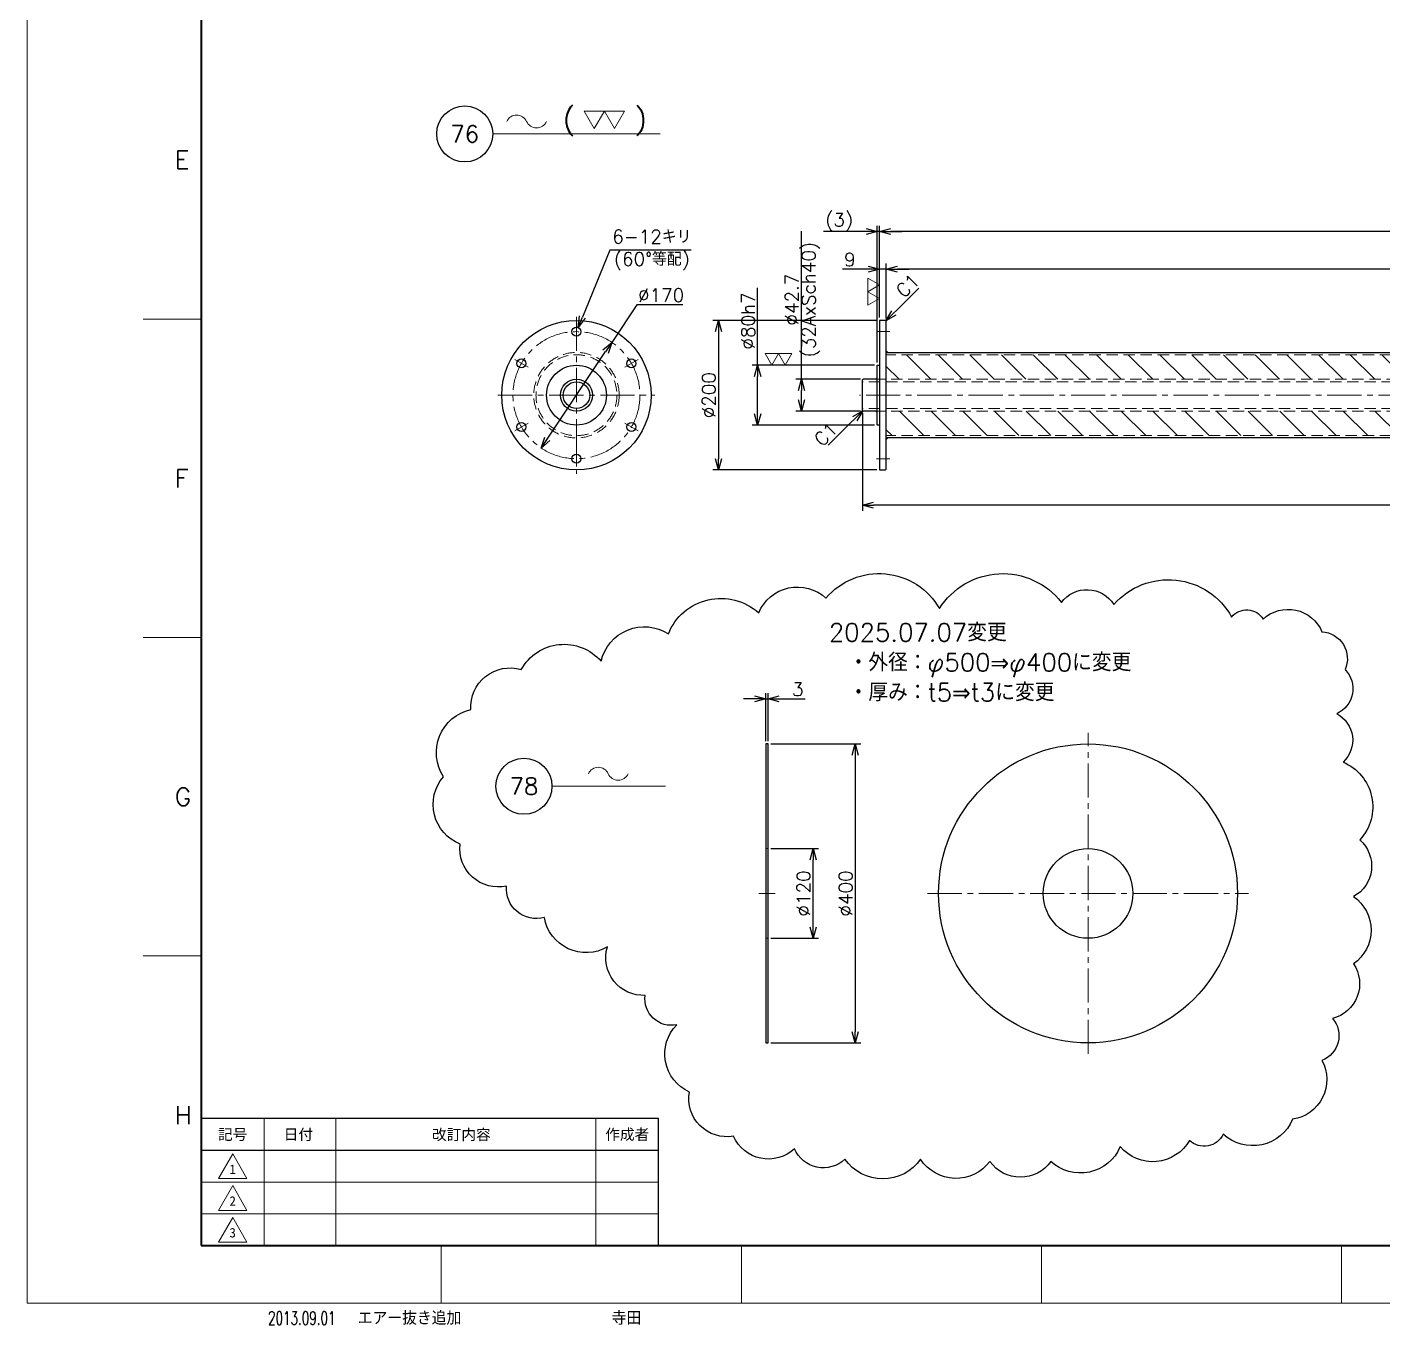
# Model space of a CAD drawing. Header units: millimetres. Extents: x 0 to 4969, y -29 to 3498.
# Drawn here: x 0 to 1814, y -29 to 1707 of the extents above; entities that cross this region are included whole.
import ezdxf
from ezdxf.entities.mleader import LeaderData, LeaderLine
from ezdxf.enums import TextEntityAlignment as Align
from ezdxf.math import Vec2, Vec3

# ---------------------------------------------------------------- set-up
doc = ezdxf.new("R2010")
doc.units = ezdxf.units.MM
doc.header["$LTSCALE"] = 2.4
doc.header["$PDMODE"] = 99
doc.header["$PDSIZE"] = 1
doc.linetypes.add('CENTER2', pattern=[28.575, 19.05, -3.175, 3.175, -3.175])
doc.linetypes.add('HIDDEN', pattern=[9.525, 6.35, -3.175])
for name, color, linetype, lineweight in [('04_HIDDEN', 2, 'HIDDEN', 13), ('05_CENTER', 4, 'CENTER2', 13), ('07_TEXT', 3, 'Continuous', 13), ('08_DIM', 3, 'Continuous', 13), ('90_FRAME', 5, 'Continuous', 35)]:
    doc.layers.add(name, color=color, linetype=linetype, lineweight=lineweight)
doc.layers.add('10_DRAFT', color=8, linetype='Continuous', lineweight=0, plot=False)
doc.layers.add('91_BLANK', color=5, linetype='Continuous', lineweight=0, plot=False)
doc.styles.add('KSS_TXT', font='txt.shx', dxfattribs={"bigfont": 'extfont2.shx'})
doc.styles.add('KSS_TXT_L', font='txt.shx', dxfattribs={"height": 3, "bigfont": 'extfont2.shx'})
doc.styles.add('MS_G', font='MS Gothic.ttf')
doc.styles.get("Standard").update_dxf_attribs({"font": 'txt.shx', "bigfont": 'extfont2.shx'})
doc.styles.add('表題用', font='MS PGothic.ttf')
doc.dimstyles.new('KSS_DIM', dxfattribs={"dimscale": 6, "dimtxt": 3, "dimasz": 2.5, "dimexe": 1.25, "dimexo": 0.625, "dimtad": 1, "dimdsep": 46, "dimtxsty": 'KSS_TXT', "dimblk": 'OPEN30', "dimcen": 0, "dimazin": 2, "dimtfac": 0.75, "dimtmove": 0, "dimatfit": 3, "dimldrblk": 'OPEN30', "dimfxl": 1.25, "dimtolj": 1, "dimarcsym": 0})
doc.dimstyles.new('KSS_DIM$3', dxfattribs={"dimscale": 6, "dimtxt": 3, "dimasz": 2.5, "dimexe": 1.25, "dimexo": 0.625, "dimtad": 1, "dimtih": 1, "dimtoh": 1, "dimdsep": 46, "dimtxsty": 'KSS_TXT', "dimblk": 'OPEN30', "dimcen": 0, "dimazin": 2, "dimtfac": 0.75, "dimtofl": 0, "dimtmove": 0, "dimatfit": 3, "dimldrblk": 'OPEN30', "dimfxl": 1.25, "dimtolj": 1, "dimarcsym": 0})

# ---------------------------------------------------------------- blocks, each defined once
blk = doc.blocks.new('AM_BALLOON1')
at = {"transparency": 16777216}
blk.add_circle((0, 0), 5, dxfattribs=at)
blk.add_attdef('B_NUMBER', text='', height=3, dxfattribs=at).set_placement((0, 0), align=Align.MIDDLE_CENTER)
blk = doc.blocks.new('_OPEN')
at = {"color": 0, "linetype": 'ByBlock'}
for p, q in [((-1, 0.17), (0, 0)), ((0, 0), (-1, -0.17)), ((0, 0), (-1, 0))]:
    blk.add_line(p, q, dxfattribs=at)
blk = doc.blocks.new('p1ba05')
for centre, start, end in [((-2.95, 0.29), 24.2276, 155.5758), ((0, 1.62), 204.2276, 335.5758)]:
    blk.add_arc(centre, 1.62, start, end)
blk = doc.blocks.new('p1ba02')
for p, q in [((-1.5, 2.6), (1.5, 2.6)), ((0, 0), (-1.5, 2.6)), ((1.5, 2.6), (0, 0)), ((3, 0), (1.5, 2.6)), ((1.5, 2.6), (4.5, 2.6)), ((4.5, 2.6), (3, 0))]:
    blk.add_line(p, q)
blk = doc.blocks.new('_Open30')
at = {"color": 0, "linetype": 'ByBlock', "lineweight": -2}
for p, q in [((-1, 0.27), (0, 0)), ((0, 0), (-1, -0.27)), ((0, 0), (-1, 0))]:
    blk.add_line(p, q, dxfattribs=at)
blk = doc.blocks.new('*D145')
at = {"layer": '08_DIM', "color": 0, "lineweight": -2, "transparency": 16777216}
for p, q in [((995.3, 608.3), (1059.2, 608.3)), ((1051.7, 503.3), (1051.7, 593.3)), ((995.3, 488.3), (1059.2, 488.3))]:
    blk.add_line(p, q, dxfattribs=at)
at = {"layer": 'Defpoints', "color": 0, "transparency": 16777216}
for p in [(991.5, 608.3), (1051.7, 608.3), (991.5, 488.3)]:
    blk.add_point(p, dxfattribs=at)
at = {"layer": '08_DIM', "color": 0, "lineweight": -2, "transparency": 16777216, "xscale": 15, "yscale": 15, "zscale": 15}
for p, rotation in [((1051.7, 608.3), 90), ((1051.7, 488.3), 270)]:
    blk.add_blockref('_Open30', p, dxfattribs=dict(at, rotation=rotation))
at = {"layer": '08_DIM', "color": 0, "transparency": 16777216, "insert": (1039, 548.3), "char_height": 18, "attachment_point": 5, "rotation": 90, "style": 'KSS_TXT'}
blk.add_mtext('\\A1;%%C120', dxfattribs=at)
blk = doc.blocks.new('*D146')
at = {"layer": '08_DIM', "color": 0, "lineweight": -2, "transparency": 16777216}
for p, q in [((995.3, 748.3), (1115.6, 748.3)), ((1108.1, 733.3), (1108.1, 363.3)), ((995.3, 348.3), (1115.6, 348.3))]:
    blk.add_line(p, q, dxfattribs=at)
at = {"layer": 'Defpoints', "color": 0, "transparency": 16777216}
for p in [(991.5, 748.3), (991.5, 348.3), (1108.1, 348.3)]:
    blk.add_point(p, dxfattribs=at)
at = {"layer": '08_DIM', "color": 0, "lineweight": -2, "transparency": 16777216, "xscale": 15, "yscale": 15, "zscale": 15}
for p, rotation in [((1108.1, 748.3), 90), ((1108.1, 348.3), 270)]:
    blk.add_blockref('_Open30', p, dxfattribs=dict(at, rotation=rotation))
at = {"layer": '08_DIM', "color": 0, "transparency": 16777216, "insert": (1095.4, 548.3), "char_height": 18, "attachment_point": 5, "rotation": 90, "style": 'KSS_TXT'}
blk.add_mtext('\\A1;%%C400', dxfattribs=at)
blk = doc.blocks.new('*D147')
at = {"layer": '08_DIM', "color": 0, "lineweight": -2, "transparency": 16777216}
for p, q in [((973.5, 808.8), (958.5, 808.8)), ((988.5, 752.1), (988.5, 816.3)), ((988.5, 808.8), (991.5, 808.8)), ((991.5, 752.1), (991.5, 816.3)), ((1006.5, 808.8), (1041, 808.8))]:
    blk.add_line(p, q, dxfattribs=at)
at = {"layer": 'Defpoints', "color": 0, "transparency": 16777216}
for p in [(991.5, 808.8), (988.5, 748.3), (991.5, 748.3)]:
    blk.add_point(p, dxfattribs=at)
at = {"layer": '08_DIM', "color": 0, "lineweight": -2, "transparency": 16777216, "xscale": 15, "yscale": 15, "zscale": 15}
blk.add_blockref('_Open30', (988.5, 808.8), dxfattribs=at)
at = {"layer": '08_DIM', "color": 0, "lineweight": -2, "transparency": 16777216, "xscale": 15, "yscale": 15, "zscale": 15, "rotation": 180}
blk.add_blockref('_Open30', (991.5, 808.8), dxfattribs=at)
at = {"layer": '08_DIM', "color": 0, "transparency": 16777216, "insert": (1031.3, 821.5), "char_height": 18, "attachment_point": 5, "style": 'KSS_TXT'}
blk.add_mtext('\\A1;3', dxfattribs=at)
blk = doc.blocks.new('*D164')
at = {"layer": '08_DIM', "color": 0, "lineweight": -2, "transparency": 16777216}
for p, q in [((977.6, 1254.9), (977.6, 1358.4)), ((1134, 1254.9), (970.1, 1254.9)), ((977.6, 1189.9), (977.6, 1239.9)), ((1134, 1174.9), (970.1, 1174.9))]:
    blk.add_line(p, q, dxfattribs=at)
at = {"layer": 'Defpoints', "color": 0, "transparency": 16777216}
for p in [(977.6, 1254.9), (1137.7, 1254.9), (1137.7, 1174.9)]:
    blk.add_point(p, dxfattribs=at)
at = {"layer": '08_DIM', "color": 0, "lineweight": -2, "transparency": 16777216, "xscale": 15, "yscale": 15, "zscale": 15}
for p, rotation in [((977.6, 1254.9), 90), ((977.6, 1174.9), 270)]:
    blk.add_blockref('_Open30', p, dxfattribs=dict(at, rotation=rotation))
at = {"layer": '08_DIM', "color": 0, "transparency": 16777216, "insert": (964.9, 1314.2), "char_height": 18, "attachment_point": 5, "rotation": 90, "style": 'KSS_TXT'}
blk.add_mtext('\\A1;\\A1;%%c80h7', dxfattribs=at)
blk = doc.blocks.new('*D165')
at = {"layer": '08_DIM', "color": 0, "lineweight": -2, "transparency": 16777216}
for p, q in [((1036.1, 1236.3), (1036.1, 1434.3)), ((1115, 1236.3), (1028.6, 1236.3)), ((1036.1, 1208.6), (1036.1, 1221.3)), ((1115, 1193.6), (1028.6, 1193.6))]:
    blk.add_line(p, q, dxfattribs=at)
at = {"layer": 'Defpoints', "color": 0, "transparency": 16777216}
for p in [(1036.1, 1236.3), (1118.7, 1236.3), (1118.7, 1193.6)]:
    blk.add_point(p, dxfattribs=at)
at = {"layer": '08_DIM', "color": 0, "lineweight": -2, "transparency": 16777216, "xscale": 15, "yscale": 15, "zscale": 15}
for p, rotation in [((1036.1, 1236.3), 90), ((1036.1, 1193.6), 270)]:
    blk.add_blockref('_Open30', p, dxfattribs=dict(at, rotation=rotation))
at = {"layer": '08_DIM', "color": 0, "transparency": 16777216, "char_height": 18, "attachment_point": 5, "rotation": 90, "style": 'KSS_TXT'}
for s, insert in [('\\A1;(32AxSch40)', (1048.9, 1342.8)), ('\\A1;\\A1;%%c42.7', (1023.4, 1342.8))]:
    blk.add_mtext(s, dxfattribs=dict(at, insert=insert))
blk = doc.blocks.new('*D166')
at = {"layer": '08_DIM', "color": 0, "lineweight": -2, "transparency": 16777216}
for p, q in [((1137, 1314.9), (917.6, 1314.9)), ((925.1, 1299.9), (925.1, 1129.9)), ((1137, 1114.9), (917.6, 1114.9))]:
    blk.add_line(p, q, dxfattribs=at)
at = {"layer": 'Defpoints', "color": 0, "transparency": 16777216}
for p in [(1140.7, 1314.9), (925.1, 1114.9), (1140.7, 1114.9)]:
    blk.add_point(p, dxfattribs=at)
at = {"layer": '08_DIM', "color": 0, "lineweight": -2, "transparency": 16777216, "xscale": 15, "yscale": 15, "zscale": 15}
for p, rotation in [((925.1, 1314.9), 90), ((925.1, 1114.9), 270)]:
    blk.add_blockref('_Open30', p, dxfattribs=dict(at, rotation=rotation))
at = {"layer": '08_DIM', "color": 0, "transparency": 16777216, "insert": (912.3, 1214.9), "char_height": 18, "attachment_point": 5, "rotation": 90, "style": 'KSS_TXT'}
blk.add_mtext('\\A1;\\A1;%%c200', dxfattribs=at)
blk = doc.blocks.new('*D173')
at = {"layer": '08_DIM', "color": 0, "lineweight": -2, "transparency": 16777216}
for p, q in [((1149.7, 1317.7), (1149.7, 1391)), ((3364.7, 1383.5), (1164.7, 1383.5)), ((3379.7, 1275.8), (3379.7, 1391))]:
    blk.add_line(p, q, dxfattribs=at)
at = {"layer": 'Defpoints', "color": 0, "transparency": 16777216}
for p in [(1149.7, 1383.5), (1149.7, 1313.9), (3379.7, 1272.1)]:
    blk.add_point(p, dxfattribs=at)
at = {"layer": '08_DIM', "color": 0, "lineweight": -2, "transparency": 16777216, "xscale": 15, "yscale": 15, "zscale": 15, "rotation": 180}
blk.add_blockref('_Open30', (1149.7, 1383.5), dxfattribs=at)
at = {"layer": '08_DIM', "color": 0, "lineweight": -2, "transparency": 16777216, "xscale": 15, "yscale": 15, "zscale": 15}
blk.add_blockref('_Open30', (3379.7, 1383.5), dxfattribs=at)
at = {"layer": '08_DIM', "color": 0, "transparency": 16777216, "char_height": 18, "attachment_point": 5, "style": 'KSS_TXT'}
for s, insert in [('\\A1;2230', (2264.7, 1396.3)), ('\\A1;(100A鋼管長さ)', (2264.7, 1370.8))]:
    blk.add_mtext(s, dxfattribs=dict(at, insert=insert))
blk = doc.blocks.new('*D174')
at = {"layer": '08_DIM', "color": 0, "lineweight": -2, "transparency": 16777216}
for p, q in [((1125.7, 1383.5), (1091.2, 1383.5)), ((1140.7, 1318.7), (1140.7, 1391)), ((1149.7, 1383.5), (1140.7, 1383.5)), ((1149.7, 1317.7), (1149.7, 1391)), ((1164.7, 1383.5), (1179.7, 1383.5))]:
    blk.add_line(p, q, dxfattribs=at)
at = {"layer": 'Defpoints', "color": 0, "transparency": 16777216}
for p in [(1140.7, 1383.5), (1140.7, 1314.9), (1149.7, 1313.9)]:
    blk.add_point(p, dxfattribs=at)
at = {"layer": '08_DIM', "color": 0, "lineweight": -2, "transparency": 16777216, "xscale": 15, "yscale": 15, "zscale": 15}
blk.add_blockref('_Open30', (1140.7, 1383.5), dxfattribs=at)
at = {"layer": '08_DIM', "color": 0, "lineweight": -2, "transparency": 16777216, "xscale": 15, "yscale": 15, "zscale": 15, "rotation": 180}
blk.add_blockref('_Open30', (1149.7, 1383.5), dxfattribs=at)
at = {"layer": '08_DIM', "color": 0, "transparency": 16777216, "insert": (1101, 1396.3), "char_height": 18, "attachment_point": 5, "style": 'KSS_TXT'}
blk.add_mtext('\\A1;9', dxfattribs=at)
blk = doc.blocks.new('*D175')
at = {"layer": '08_DIM', "color": 0, "lineweight": -2, "transparency": 16777216}
for p, q in [((1140.7, 1318.7), (1140.7, 1441.4)), ((3373.7, 1433.9), (1155.7, 1433.9)), ((3388.7, 1273.7), (3388.7, 1441.4))]:
    blk.add_line(p, q, dxfattribs=at)
at = {"layer": 'Defpoints', "color": 0, "transparency": 16777216}
for p in [(1140.7, 1433.9), (1140.7, 1314.9), (3388.7, 1269.9)]:
    blk.add_point(p, dxfattribs=at)
at = {"layer": '08_DIM', "color": 0, "lineweight": -2, "transparency": 16777216, "xscale": 15, "yscale": 15, "zscale": 15, "rotation": 180}
blk.add_blockref('_Open30', (1140.7, 1433.9), dxfattribs=at)
at = {"layer": '08_DIM', "color": 0, "lineweight": -2, "transparency": 16777216, "xscale": 15, "yscale": 15, "zscale": 15}
blk.add_blockref('_Open30', (3388.7, 1433.9), dxfattribs=at)
at = {"layer": '08_DIM', "color": 0, "transparency": 16777216, "insert": (2264.7, 1446.6), "char_height": 18, "attachment_point": 5, "style": 'KSS_TXT'}
blk.add_mtext('\\A1;2248', dxfattribs=at)
blk = doc.blocks.new('*D176')
at = {"layer": '08_DIM', "color": 0, "lineweight": -2, "transparency": 16777216}
for p, q in [((1122.7, 1433.9), (1065.7, 1433.9)), ((1137.7, 1258.7), (1137.7, 1441.4)), ((1140.7, 1433.9), (1137.7, 1433.9)), ((1140.7, 1318.7), (1140.7, 1441.4)), ((1155.7, 1433.9), (1170.7, 1433.9))]:
    blk.add_line(p, q, dxfattribs=at)
at = {"layer": 'Defpoints', "color": 0, "transparency": 16777216}
for p in [(1137.7, 1433.9), (1140.7, 1314.9), (1137.7, 1254.9)]:
    blk.add_point(p, dxfattribs=at)
at = {"layer": '08_DIM', "color": 0, "lineweight": -2, "transparency": 16777216, "xscale": 15, "yscale": 15, "zscale": 15}
blk.add_blockref('_Open30', (1137.7, 1433.9), dxfattribs=at)
at = {"layer": '08_DIM', "color": 0, "lineweight": -2, "transparency": 16777216, "xscale": 15, "yscale": 15, "zscale": 15, "rotation": 180}
blk.add_blockref('_Open30', (1140.7, 1433.9), dxfattribs=at)
at = {"layer": '08_DIM', "color": 0, "transparency": 16777216, "insert": (1086.7, 1446.6), "char_height": 18, "attachment_point": 5, "style": 'KSS_TXT'}
blk.add_mtext('\\A1;(3)', dxfattribs=at)
blk = doc.blocks.new('*D177')
at = {"layer": '08_DIM', "color": 0, "lineweight": -2, "transparency": 16777216}
for p, q in [((1117.7, 1190.8), (1117.7, 1060.3)), ((3427.7, 1192.1), (3427.7, 1060.3)), ((3412.7, 1067.8), (1132.7, 1067.8))]:
    blk.add_line(p, q, dxfattribs=at)
at = {"layer": 'Defpoints', "color": 0, "transparency": 16777216}
for p in [(1117.7, 1194.6), (3427.7, 1195.8), (1117.7, 1067.8)]:
    blk.add_point(p, dxfattribs=at)
at = {"layer": '08_DIM', "color": 0, "lineweight": -2, "transparency": 16777216, "xscale": 15, "yscale": 15, "zscale": 15, "rotation": 180}
blk.add_blockref('_Open30', (1117.7, 1067.8), dxfattribs=at)
at = {"layer": '08_DIM', "color": 0, "lineweight": -2, "transparency": 16777216, "xscale": 15, "yscale": 15, "zscale": 15}
blk.add_blockref('_Open30', (3427.7, 1067.8), dxfattribs=at)
at = {"layer": '08_DIM', "color": 0, "transparency": 16777216, "char_height": 18, "attachment_point": 5, "style": 'KSS_TXT'}
for s, insert in [('\\A1;2310', (2272.7, 1080.6)), ('\\A1;(32A鋼管長さ)', (2272.7, 1055.1))]:
    blk.add_mtext(s, dxfattribs=dict(at, insert=insert))
blk = doc.blocks.new('*D180')
at = {"layer": '08_DIM', "color": 0, "lineweight": -2, "transparency": 16777216}
for p, q in [((815.8, 1335.9), (782.3, 1285.6)), ((877.3, 1335.9), (815.8, 1335.9)), ((688, 1144.2), (773.9, 1273.2))]:
    blk.add_line(p, q, dxfattribs=at)
at = {"layer": 'Defpoints', "color": 0, "transparency": 16777216}
for p in [(782.3, 1285.6), (688, 1144.2)]:
    blk.add_point(p, dxfattribs=at)
at = {"layer": '08_DIM', "color": 0, "lineweight": -2, "transparency": 16777216, "xscale": 15, "yscale": 15, "zscale": 15}
for p, rotation in [((782.3, 1285.6), 56.30946448957229), ((688, 1144.2), 236.3094644895723)]:
    blk.add_blockref('_Open30', p, dxfattribs=dict(at, rotation=rotation))
at = {"layer": '08_DIM', "color": 0, "transparency": 16777216, "insert": (848.4, 1348.7), "char_height": 18, "attachment_point": 5, "style": 'KSS_TXT'}
blk.add_mtext('\\A1;%%C170', dxfattribs=at)
blk = doc.blocks.new('*D181')
at = {"layer": '08_DIM', "color": 0, "lineweight": -2, "transparency": 16777216}
for p, q in [((779.8, 1409), (743.1, 1319.4)), ((888.4, 1409), (779.8, 1409))]:
    blk.add_line(p, q, dxfattribs=at)
at = {"layer": 'Defpoints', "color": 0, "transparency": 16777216}
for p in [(732.8, 1294.4), (737.4, 1305.5)]:
    blk.add_point(p, dxfattribs=at)
at = {"layer": '08_DIM', "color": 0, "lineweight": -2, "transparency": 16777216, "xscale": 15, "yscale": 15, "zscale": 15, "rotation": 247.7280618630322}
blk.add_blockref('_Open30', (737.4, 1305.5), dxfattribs=at)
at = {"layer": '08_DIM', "color": 0, "transparency": 16777216, "insert": (836, 1409), "char_height": 18, "attachment_point": 5, "style": 'KSS_TXT'}
blk.add_mtext('\\A1;6-12キリ\\P(60°等配)', dxfattribs=at)

msp = doc.modelspace()

# ---------------------------------------------------------------- hatches: boundary and pattern name
h = msp.add_hatch()
h.set_pattern_fill('_USER', color=3, scale=30, angle=315, pattern_type=0)
h.set_pattern_definition([(315, (-3597.437, 14019.205), (21.213203, 21.213203), [])])
h.paths.add_polyline_path([(3379.742, 1160.767), (3379.742, 1193.567), (1149.742, 1193.567), (1149.742, 1160.767)])
h.paths.add_polyline_path([(3379.742, 1236.267), (3379.742, 1269.067), (1149.742, 1269.067), (1149.742, 1236.267)])

# ---------------------------------------------------------------- linework, layer by layer
at = {"color": 0}
for p, q in [((1137.742, 1174.917), (1137.742, 1254.917)), ((1137.742, 1254.917), (1140.742, 1254.917)), ((1117.742, 1194.567), (1117.742, 1235.267)), ((1137.742, 1236.267), (1118.742, 1236.267)), ((1137.742, 1193.567), (1118.742, 1193.567)), ((1140.742, 1174.917), (1137.742, 1174.917))]:
    msp.add_line(p, q, dxfattribs=at)
for p, q in [((1118.742, 1236.267), (1117.742, 1235.267)), ((1118.742, 1193.567), (1117.742, 1194.567))]:
    msp.add_line(p, q)
for points in [[(1140.742, 1314.917), (1140.742, 1114.917), (1148.742, 1114.917), (1149.742, 1115.917), (1149.742, 1313.917), (1148.742, 1314.917)], [(3379.742, 1272.067), (3379.742, 1157.767), (1149.742, 1157.767), (1149.742, 1272.067)], [(988.522, 748.33), (988.522, 348.33), (991.522, 348.33), (991.522, 748.33)]]:
    msp.add_lwpolyline(points, close=True, dxfattribs=at)
at = {"color": 1}
msp.add_lwpolyline([(1220.899, 929.343, -0.52056705), (1384.029, 937.778, -0.52056705), (1454.344, 934.966, -0.52056705), (1611.849, 918.096, -0.52056705), (1654.038, 915.285, -0.52056705), (1732.79, 898.415, -0.52056705), (1763.728, 847.807, -0.52056705), (1752.478, 788.763, -0.52056705), (1760.916, 724.097, -0.52056705), (1783.417, 620.068, -0.52056705), (1774.979, 544.155, -0.52056705), (1774.979, 454.185, -0.52056705), (1746.853, 381.083, -0.52056705), (1732.79, 324.852, -0.52056705), (1693.414, 246.127, -0.52056705), (1600.598, 226.446, -0.52056705), (1555.597, 218.012, -0.52056705), (1462.782, 209.577, -0.52056705), (1369.966, 189.896, -0.52056705), (1288.402, 189.896, -0.52056705), (1195.586, 192.707, -0.52056705), (1094.333, 192.707, -0.52056705), (1026.831, 206.765, -0.52056705), (945.266, 223.635, -0.52056705), (886.202, 282.678, -0.52056705), (869.326, 372.649, -0.52056705), (827.138, 412.011, -0.52056705), (776.511, 476.677, -0.52056705), (692.133, 516.04, -0.52056705), (641.507, 558.213, -0.52056705), (579.63, 614.445, -0.52056705), (557.129, 704.416, -0.52056705), (593.693, 794.387, -0.52056705), (661.195, 847.807, -0.52056705), (768.073, 859.053, -0.52056705), (858.076, 895.604, -0.52056705), (979.017, 923.72, -0.52056705), (1069.02, 943.401, -0.52056705)], format="xyb", close=True, dxfattribs=at)
at = {"color": 0}
for centre, radius in [((735.115, 1214.917), 100), ((735.115, 1299.917), 6), ((661.503, 1257.417), 6), ((735.115, 1214.917), 40), ((808.728, 1257.417), 6), ((735.115, 1214.917), 21.35), ((735.115, 1214.917), 17.75), ((661.503, 1172.417), 6), ((808.728, 1172.417), 6), ((735.115, 1129.917), 6), ((1419.706, 548.33), 200), ((1419.706, 548.33), 60)]:
    msp.add_circle(centre, radius, dxfattribs=at)
at = {"layer": '04_HIDDEN'}
for p, q in [((3379.742, 1269.067), (1149.742, 1269.067)), ((3388.742, 1236.267), (1137.742, 1236.267)), ((3427.742, 1232.667), (1117.742, 1232.667)), ((3427.742, 1197.167), (1117.742, 1197.167)), ((3388.742, 1193.567), (1137.742, 1193.567)), ((3379.742, 1160.767), (1149.742, 1160.767)), ((991.522, 608.33), (988.522, 608.33)), ((991.522, 488.33), (988.522, 488.33))]:
    msp.add_line(p, q, dxfattribs=at)
for radius in [57.15, 54.15]:
    msp.add_circle((735.115, 1214.917), radius, dxfattribs=at)
at = {"layer": '05_CENTER'}
for p, q in [((735.115, 1319.917), (735.115, 1109.917)), ((735.115, 1289.459), (735.115, 1310.375)), ((1154.271, 1299.917), (1136.631, 1299.917)), ((670.56, 1252.188), (652.446, 1262.646)), ((799.671, 1252.188), (817.785, 1262.646)), ((630.115, 1214.917), (840.115, 1214.917)), ((3431.48, 1214.917), (1113.794, 1214.917)), ((670.56, 1177.646), (652.446, 1167.188)), ((799.671, 1177.646), (817.785, 1167.188)), ((735.115, 1140.375), (735.115, 1119.459)), ((1154.271, 1129.917), (1136.631, 1129.917)), ((1419.706, 333.678), (1419.706, 762.981)), ((1000.867, 548.33), (979.177, 548.33)), ((1205.055, 548.33), (1634.358, 548.33))]:
    msp.add_line(p, q, dxfattribs=at)
msp.add_circle((735.115, 1214.917), 85, dxfattribs=at)
at = {"layer": '08_DIM'}
for p, q in [((623.179, 1564.351), (846.95, 1564.351)), ((1149.742, 1274.067), (1151.742, 1272.067)), ((1135.742, 1236.267), (1137.742, 1238.267)), ((1135.742, 1193.567), (1137.742, 1191.567)), ((1149.742, 1155.767), (1151.742, 1157.767)), ((702.401, 691.7), (854.463, 691.7))]:
    msp.add_line(p, q, dxfattribs=at)
at = {"layer": '08_DIM', "color": 3}
for points in [[(1149.742, 1272.067), (1149.742, 1274.067), (1149.742, 1274.067), (1151.742, 1272.067)], [(1137.742, 1236.267), (1135.742, 1236.267), (1135.742, 1236.267), (1137.742, 1238.267)], [(1137.742, 1193.567), (1135.742, 1193.567), (1135.742, 1193.567), (1137.742, 1191.567)], [(1149.742, 1157.767), (1149.742, 1155.767), (1149.742, 1155.767), (1151.742, 1157.767)]]:
    msp.add_lwpolyline(points, close=True, dxfattribs=at)
at = {"layer": '10_DRAFT'}
msp.add_line((991.522, 548.33), (986.522, 548.33), dxfattribs=at)
at = {"layer": '90_FRAME', "color": 4, "lineweight": 13}
for p, q in [((233.075, 1316.602), (155.304, 1316.602)), ((233.075, 890.619), (155.304, 890.619)), ((233.075, 464.636), (155.304, 464.636)), ((554.252, 0), (554.252, 77.424)), ((955.853, 0), (955.853, 77.424)), ((1357.453, 0), (1357.453, 77.424)), ((1759.054, 0), (1759.054, 77.424))]:
    msp.add_line(p, q, dxfattribs=at)
at = {"layer": '90_FRAME', "color": 0, "lineweight": 13}
for p, q in [((317.075, 77.424), (317.075, 247.138)), ((413.075, 77.424), (413.075, 247.138)), ((761.075, 77.424), (761.075, 247.138)), ((233.075, 162.281), (845.075, 162.281)), ((233.075, 119.852), (845.075, 119.852))]:
    msp.add_line(p, q, dxfattribs=at)
at = {"layer": '90_FRAME', "color": 0, "lineweight": 25}
msp.add_line((233.075, 204.71), (845.075, 204.71), dxfattribs=at)
at = {"layer": '90_FRAME'}
msp.add_lwpolyline([(233.075, 77.424), (4891.434, 77.424), (4891.434, 3407.747), (233.075, 3407.747)], close=True, dxfattribs=at)
at = {"layer": '90_FRAME', "color": 0, "lineweight": 25}
msp.add_lwpolyline([(233.075, 77.424), (845.075, 77.424), (845.075, 247.138), (233.075, 247.138)], close=True, dxfattribs=at)
at = {"layer": '90_FRAME', "color": 0, "lineweight": 13}
for points in [[(255.983, 166.787), (275.075, 199.857), (294.168, 166.787), (255.983, 166.787)], [(255.983, 124.359), (275.075, 157.429), (294.168, 124.359), (255.983, 124.359)], [(255.983, 81.93), (275.075, 115), (294.168, 81.93), (255.983, 81.93)]]:
    msp.add_lwpolyline(points, dxfattribs=at)
at = {"layer": '91_BLANK'}
msp.add_lwpolyline([(0, 0), (4969.205, 0), (4969.205, 3497.519), (0, 3497.519)], close=True, dxfattribs=at)

# ---------------------------------------------------------------- block references
at = {"layer": '08_DIM'}
for name, p, xscale, yscale, zscale in [('p1ba05', (681.727, 1572.557), 9, 9, 9), ('p1ba02', (759.005, 1571.505), 9, 9, 9), ('p1ba02', (996.505, 1254.917), 6, 6, 6), ('p1ba05', (790.945, 699.906), 9, 9, 9)]:
    msp.add_blockref(name, p, dxfattribs=dict(at, xscale=xscale, yscale=yscale, zscale=zscale))
at = {"layer": '08_DIM', "xscale": 6, "yscale": 6, "zscale": 6, "rotation": 90}
msp.add_blockref('p1ba02', (1140.742, 1344.399), dxfattribs=at)

# ---------------------------------------------------------------- texts
at = {"layer": '07_TEXT', "style": 'KSS_TXT'}
msp.add_text('(   )', height=27, dxfattribs=at).set_placement((716.876, 1570.828))
at = {"layer": '07_TEXT', "color": 1, "ltscale": 2, "insert": (1072.898, 909.524), "char_height": 24, "attachment_point": 1}
msp.add_mtext_dynamic_manual_height_columns('2025.07.07変更\\P\u3000・外径：φ500⇒φ400に変更\\P\u3000・厚み：t5⇒t3に変更', width=559.06084, gutter_width=15, heights=[131.527], dxfattribs=at)
at = {"layer": '08_DIM', "char_height": 18, "rotation": 45, "style": 'KSS_TXT_L'}
for insert, attachment_point in [((1173.466, 1343.945), 7), ((1086.327, 1167.455), 9)]:
    msp.add_mtext('C1', dxfattribs=dict(at, insert=insert, attachment_point=attachment_point))
at = {"layer": '90_FRAME', "color": 0, "lineweight": 13, "style": 'KSS_TXT'}
for s, p in [('E', (197.744, 1529.594)), ('F', (197.744, 1103.611)), ('G', (197.744, 677.627)), ('H', (197.744, 251.644))]:
    msp.add_text(s, height=24, dxfattribs=at).set_placement(p, align=Align.MIDDLE_LEFT)
at = {"layer": '90_FRAME', "color": 0, "style": '表題用'}
for s, p in [('記号', (275.075, 225.924)), ('日付', (363.015, 225.924)), ('作成者', (803.075, 225.924))]:
    msp.add_text(s, height=14.4, dxfattribs=at).set_placement(p, align=Align.MIDDLE_CENTER)
msp.add_text('改訂内容', height=14.4, dxfattribs=at).set_placement((581.075, 225.924), align=Align.MIDDLE)
at = {"layer": '90_FRAME', "color": 0, "lineweight": 13, "style": 'MS_G'}
for s, p in [('1', (275.075, 179.252)), ('2', (275.075, 136.824)), ('3', (275.075, 94.395))]:
    msp.add_text(s, height=12.729, dxfattribs=at).set_placement(p, align=Align.MIDDLE)
at = {"layer": '90_FRAME', "color": 3, "lineweight": 13, "width": 0.65}
msp.add_text('2013.09.01', height=18, dxfattribs=at).set_placement((322.452, -28.798))
at = {"layer": '90_FRAME', "color": 3, "lineweight": 13}
for s, p in [('エアー抜き追加', (442.402, -28.798)), ('寺田', (782.221, -28.798))]:
    msp.add_text(s, height=18, dxfattribs=at).set_placement(p)

# ---------------------------------------------------------------- dimensions: what is measured, and where the dimension line sits
at = {"layer": '08_DIM'}
dim = msp.add_linear_dim(base=(1137.742, 1433.851), p1=(1140.742, 1314.917), p2=(1137.742, 1254.917), text='(<>)', dimstyle='KSS_DIM', dxfattribs=at)
dim.commit()
dim.dimension.update_dxf_attribs({"geometry": '*D176', "text_midpoint": (1086.742, 1446.601)})
for base, p1, picture, middle in [((1140.742, 1433.851), (3388.742, 1269.917), '*D175', (2264.742, 1446.601)), ((1140.742, 1383.548), (1149.742, 1313.917), '*D174', (1100.992, 1396.298))]:
    dim = msp.add_linear_dim(base=base, p1=p1, p2=(1140.742, 1314.917), dimstyle='KSS_DIM', dxfattribs=at)
    dim.commit()
    dim.dimension.update_dxf_attribs({"geometry": picture, "text_midpoint": middle})
dim = msp.add_diameter_dim_2p(p1=(732.841, 1294.364), p2=(737.39, 1305.469), text='6-<>', dimstyle='KSS_DIM$3', override={"dimpost": '<>キリ\\X(60°等配)'}, dxfattribs=at)
dim.commit()
dim.dimension.update_dxf_attribs({"geometry": '*D181', "text_midpoint": (835.957, 1409.008), "dimtype": 163})
for base, p1, p2, override, picture, middle in [((1036.126, 1236.267), (1118.742, 1193.567), (1118.742, 1236.267), {"dimpost": '\\X(32AxSch40)'}, '*D165', (1023.376, 1342.767)), ((925.061, 1114.917), (1140.742, 1314.917), (1140.742, 1114.917), {"dimtxsty": 'KSS_TXT', "dimtfill": 0, "dimtfillclr": 0}, '*D166', (912.311, 1214.917))]:
    dim = msp.add_linear_dim(base=base, p1=p1, p2=p2, angle=90, text='\\A1;%%c<>', dimstyle='KSS_DIM', override=override, dxfattribs=at)
    dim.commit()
    dim.dimension.update_dxf_attribs({"geometry": picture, "text_midpoint": middle})
for base, p1, p2, override, picture, middle in [((1149.742, 1383.548), (3379.742, 1272.067), (1149.742, 1313.917), {"dimpost": '\\X(100A鋼管長さ)'}, '*D173', (2264.742, 1396.298)), ((1117.742, 1067.801), (3427.742, 1195.838), (1117.742, 1194.567), {"dimpost": '\\X(32A鋼管長さ)'}, '*D177', (2272.742, 1080.551))]:
    dim = msp.add_linear_dim(base=base, p1=p1, p2=p2, dimstyle='KSS_DIM', override=override, dxfattribs=at)
    dim.commit()
    dim.dimension.update_dxf_attribs({"geometry": picture, "text_midpoint": middle})
dim = msp.add_diameter_dim_2p(p1=(687.965, 1144.193), p2=(782.266, 1285.641), dimstyle='KSS_DIM$3', override={"dimpost": '%%C<>', "dimtix": 1, "dimatfit": 2}, dxfattribs=at)
dim.commit()
dim.dimension.update_dxf_attribs({"geometry": '*D180', "text_midpoint": (848.421, 1335.936), "dimtype": 163})
for base, p1, p2, angle, text, picture, middle in [((977.613, 1254.917), (1137.742, 1174.917), (1137.742, 1254.917), 270, '\\A1;%%c<>h7', '*D164', (964.863, 1314.167)), ((1051.733, 608.33), (991.522, 488.33), (991.522, 608.33), 90, '%%C<>', '*D145', (1038.983, 548.33))]:
    dim = msp.add_linear_dim(base=base, p1=p1, p2=p2, angle=angle, text=text, dimstyle='KSS_DIM', dxfattribs=at)
    dim.commit()
    dim.dimension.update_dxf_attribs({"geometry": picture, "text_midpoint": middle})
at = {"layer": '08_DIM', "color": 1}
dim = msp.add_linear_dim(base=(991.522, 808.79), p1=(988.522, 748.33), p2=(991.522, 748.33), dimstyle='KSS_DIM', dxfattribs=at)
dim.commit()
dim.dimension.update_dxf_attribs({"geometry": '*D147', "text_midpoint": (1031.272, 821.54)})
dim = msp.add_linear_dim(base=(1108.149, 348.33), p1=(991.522, 748.33), p2=(991.522, 348.33), angle=90, text='%%C<>', dimstyle='KSS_DIM', dxfattribs=at)
dim.commit()
dim.dimension.update_dxf_attribs({"geometry": '*D146', "text_midpoint": (1095.399, 548.33)})

# ---------------------------------------------------------------- leaders
at = {"layer": '08_DIM', "annotation_type": 0, "has_hookline": 1, "text_width": 24, "horizontal_direction": (0.707107, 0.707107, 0)}
for points, hookline_direction in [([(1149.242, 1314.417), (1173.466, 1338.642)], 0), ([(1118.242, 1194.067), (1091.63, 1167.455)], 1)]:
    msp.add_leader(points, dimstyle='KSS_DIM', dxfattribs=dict(at, hookline_direction=hookline_direction))
at = {"layer": '08_DIM'}
ml = msp.add_multileader_block('Standard', dxfattribs=at)
ml.set_content('AM_BALLOON1', color=256, scale=7.5)
ml.set_attribute('B_NUMBER', '76', width=0)
ml.set_leader_properties(color=256, linetype='ByLayer', lineweight=-1)
ml.set_arrow_properties(name='OPEN')
ml.build(insert=Vec2(0, 0))
ml.multileader.update_dxf_attribs({"leader_type": 0, "has_dogleg": 0, "text_right_attachment_type": 6, "dogleg_length": 0, "arrow_head_size": 15, "scale": 2.5, "block_connection_type": 1})
ctx = ml.context
ctx.base_point, ctx.scale, ctx.char_height, ctx.arrow_head_size, ctx.landing_gap_size, ctx.plane_origin = Vec3(585.626, 1564.4), 2.5, 30, 15, 15, Vec3(585.626, 1564.4)
ctx.right_attachment, ctx.attachment_type = 6, 1
ctx.block.insert = Vec3(585.626, 1564.4)
ml = msp.add_multileader_block('Standard', dxfattribs=at)
ml.set_content('AM_BALLOON1', color=256, scale=7.5)
ml.set_attribute('B_NUMBER', '78', width=0)
ml.set_leader_properties(color=256, linetype='ByLayer', lineweight=-1)
ml.set_arrow_properties(name='OPEN')
ml.build(insert=Vec2(0, 0))
ml.multileader.update_dxf_attribs({"leader_type": 0, "has_dogleg": 0, "text_right_attachment_type": 6, "dogleg_length": 0, "arrow_head_size": 15, "scale": 2.5, "block_connection_type": 1})
ctx = ml.context
ctx.base_point, ctx.scale, ctx.char_height, ctx.arrow_head_size, ctx.landing_gap_size, ctx.plane_origin = Vec3(664.848, 691.749), 2.5, 30, 15, 15, Vec3(664.848, 691.749)
ctx.right_attachment, ctx.attachment_type = 6, 1
ctx.block.insert = Vec3(664.848, 691.749)

doc.saveas('drawing.dxf')
